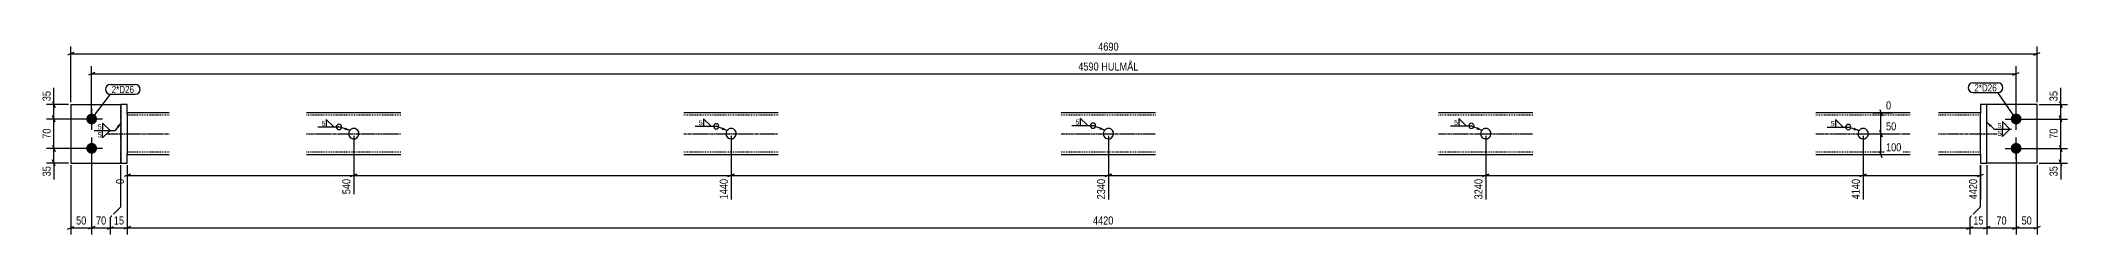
# Model space of a CAD drawing. Header units: millimetres. Extents: x 8 to 16327, y 12 to 475.
# Drawn here: x 8 to 4842, y 12 to 475 of the extents above; entities that cross this region are included whole.
import ezdxf

# ---------------------------------------------------------------- set-up
doc = ezdxf.new("R2010")
doc.units = ezdxf.units.MM
doc.linetypes.add('DXK_LINE_DOT2', pattern=[3.9198, 1.9599, -1.9599])
doc.linetypes.add('DXK_LINE_DOT3', pattern=[5.9187, 2.979, -0.9799, 0.9799, -0.9799])
for name, color, linetype in [('MÅLSÆTNING', 7, 'Continuous'), ('STÅL', 7, 'Continuous'), ('TEKST', 7, 'Continuous')]:
    doc.layers.add(name, color=color, linetype=linetype)
doc.styles.add('Arial Narrow', font='ARIALN.TTF', dxfattribs={"height": 0.2})

msp = doc.modelspace()

# ---------------------------------------------------------------- hatches: boundary and pattern name
at = {"layer": 'STÅL', "linetype": 'Continuous'}
for points in [[(129.9, 274.5, -1), (129.9, 300.5, -1)], [(4719.9, 300.5, -1), (4719.9, 274.5, -1)], [(129.9, 204.5, -1), (129.9, 230.5, -1)], [(4719.9, 230.5, -1), (4719.9, 204.5, -1)]]:
    msp.add_hatch(color=96, dxfattribs=at).paths.add_polyline_path(points)
at = {"layer": 'TEKST', "linetype": 'Continuous'}
for points in [[(189.9, 270.4), (199.9, 278.4), (194.9, 266.6)], [(734.9, 267.2), (745.9, 260.5), (733.1, 261.2)], [(1635.1, 267.6), (1645.6, 260.2), (1632.8, 261.7)], [(2535.8, 268.3), (2546.3, 260.9), (2533.5, 262.5)], [(3435.5, 268.2), (3445.8, 260.3), (3433, 262.4)], [(4334.3, 266.6), (4345.1, 259.7), (4332.3, 260.7)]]:
    msp.add_hatch(color=3, dxfattribs=at).paths.add_polyline_path(points)

# ---------------------------------------------------------------- linework, layer by layer
at = {"layer": 'MÅLSÆTNING', "color": 7, "linetype": 'Continuous'}
for p, q in [((87.4, 446), (72.4, 440)), ((79.9, 327.5), (79.9, 460.7)), ((79.9, 443), (4769.9, 443)), ((4762.4, 440), (4777.4, 446)), ((4769.9, 327.5), (4769.9, 460.7)), ((137.4, 398.4), (122.4, 392.4)), ((129.9, 292.5), (129.9, 413.2)), ((129.9, 395.4), (4719.9, 395.4)), ((4712.4, 392.4), (4727.4, 398.4)), ((4719.9, 292.5), (4719.9, 413.2)), ((74.9, 322.5), (22, 322.5)), ((36.8, 330), (42.8, 315)), ((42.8, 280), (36.8, 295)), ((42.8, 280), (36.8, 295)), ((39.8, 287.5), (39.8, 322.5)), ((4774.9, 322.5), (4842.3, 322.5)), ((4823.3, 330), (4829.3, 315)), ((4829.3, 280), (4823.3, 295)), ((4829.3, 280), (4823.3, 295)), ((4826.3, 287.5), (4826.3, 322.5)), ((124.9, 287.5), (22, 287.5)), ((124.9, 287.5), (22, 287.5)), ((39.8, 217.5), (39.8, 287.5)), ((755, 247.5), (755, 108)), ((755, 247.5), (755, 108)), ((1655, 247.5), (1655, 95.8)), ((1655, 247.5), (1655, 95.8)), ((2555, 247.5), (2555, 95.8)), ((2555, 247.5), (2555, 95.8)), ((3455, 247.5), (3455, 95.8)), ((3455, 247.5), (3455, 95.8)), ((4355, 247.5), (4355, 95.8)), ((4360, 252.5), (4437.6, 252.5)), ((4394.5, 260), (4400.5, 245)), ((4397.5, 202.5), (4397.5, 252.5)), ((4724.9, 287.5), (4842.3, 287.5)), ((4724.9, 287.5), (4842.3, 287.5)), ((4826.3, 217.5), (4826.3, 287.5)), ((124.9, 217.5), (22, 217.5)), ((36.8, 225), (42.8, 210)), ((129.9, 212.5), (129.9, 12)), ((4378.3, 202.5), (4449.8, 202.5)), ((4400.5, 195), (4394.5, 210)), ((4719.9, 212.5), (4719.9, 12)), ((4724.9, 217.5), (4842.3, 217.5)), ((4724.9, 217.5), (4842.3, 217.5)), ((4823.3, 225), (4829.3, 210)), ((4823.3, 225), (4829.3, 210)), ((4826.3, 182.5), (4826.3, 217.5)), ((74.9, 182.5), (22, 182.5)), ((42.8, 175), (36.8, 190)), ((79.9, 177.5), (79.9, 12)), ((199.9, 78), (199.9, 177.5)), ((222.4, 156), (207.4, 150)), ((214.9, 177.5), (214.9, 12)), ((214.9, 177.5), (214.9, 132.4)), ((214.9, 153), (755, 153)), ((762.5, 156), (747.5, 150)), ((747.5, 150), (762.5, 156)), ((755, 153), (1655, 153)), ((1662.5, 156), (1647.5, 150)), ((1647.5, 150), (1662.5, 156)), ((1655, 153), (2555, 153)), ((2562.5, 156), (2547.5, 150)), ((2547.5, 150), (2562.5, 156)), ((2555, 153), (3455, 153)), ((3462.5, 156), (3447.5, 150)), ((3447.5, 150), (3462.5, 156)), ((3455, 153), (4355, 153)), ((4347.5, 150), (4362.5, 156)), ((4627.4, 150), (4642.4, 156)), ((4634.9, 78), (4634.9, 177.5)), ((4634.9, 78), (4634.9, 177.5)), ((4634.9, 177.5), (4634.9, 95.8)), ((4649.9, 177.5), (4649.9, 12)), ((4769.9, 177.5), (4769.9, 12)), ((4774.9, 182.5), (4842.3, 182.5)), ((4829.3, 175), (4823.3, 190)), ((174.9, 53), (199.9, 78)), ((174.9, 12), (174.9, 53)), ((4609.9, 53), (4634.9, 78)), ((4609.9, 53), (4634.9, 78)), ((4609.9, 12), (4609.9, 53)), ((4609.9, 12), (4609.9, 53)), ((72.4, 25), (87.4, 31)), ((137.4, 31), (122.4, 25)), ((129.9, 28), (174.9, 28)), ((167.4, 25), (182.4, 31)), ((222.4, 31), (207.4, 25)), ((222.4, 31), (207.4, 25)), ((214.9, 28), (4609.9, 28)), ((4602.4, 25), (4617.4, 31)), ((4602.4, 25), (4617.4, 31)), ((4609.9, 28), (4649.9, 28)), ((4657.4, 31), (4642.4, 25)), ((4712.4, 25), (4727.4, 31)), ((4719.9, 28), (4769.9, 28)), ((4777.4, 31), (4762.4, 25))]:
    msp.add_line(p, q, dxfattribs=at)
at = {"layer": 'STÅL', "color": 2, "linetype": 'Continuous'}
for p, q in [((79.9, 322.5), (199.9, 322.5)), ((79.9, 322.5), (79.9, 182.5)), ((199.9, 322.5), (199.9, 182.5)), ((214.9, 322.5), (199.9, 322.5)), ((214.9, 300.6), (214.9, 322.5)), ((314.9, 302.5), (214.9, 302.5)), ((214.9, 300.6), (214.9, 204.3)), ((867.5, 302.5), (642.5, 302.5)), ((1767.5, 302.5), (1542.5, 302.5)), ((2667.5, 302.5), (2442.5, 302.5)), ((3567.5, 302.5), (3342.5, 302.5)), ((4467.5, 302.5), (4242.5, 302.5)), ((4634.9, 302.5), (4534.9, 302.5)), ((4649.9, 322.5), (4634.9, 322.5)), ((4634.9, 322.5), (4634.9, 300.6)), ((4634.9, 204.3), (4634.9, 300.6)), ((4769.9, 322.5), (4649.9, 322.5)), ((4649.9, 182.5), (4649.9, 322.5)), ((4769.9, 182.5), (4769.9, 322.5)), ((214.9, 182.5), (214.9, 204.3)), ((214.9, 202.5), (314.9, 202.5)), ((642.5, 202.5), (867.5, 202.5)), ((1542.5, 202.5), (1767.5, 202.5)), ((2442.5, 202.5), (2667.5, 202.5)), ((3342.5, 202.5), (3567.5, 202.5)), ((4242.5, 202.5), (4467.5, 202.5)), ((4534.9, 202.5), (4634.9, 202.5)), ((4634.9, 204.3), (4634.9, 182.5)), ((79.9, 182.5), (199.9, 182.5)), ((199.9, 182.5), (214.9, 182.5)), ((4634.9, 182.5), (4649.9, 182.5)), ((4769.9, 182.5), (4649.9, 182.5))]:
    msp.add_line(p, q, dxfattribs=at)
at = {"layer": 'STÅL', "color": 96, "linetype": 'Continuous'}
for p, q in [((129.9, 313.5), (129.9, 261.5)), ((4719.9, 261.5), (4719.9, 313.5)), ((155.9, 287.5), (103.9, 287.5)), ((129.9, 243.5), (129.9, 191.5)), ((4693.9, 287.5), (4745.9, 287.5)), ((4719.9, 191.5), (4719.9, 243.5)), ((155.9, 217.5), (103.9, 217.5)), ((4693.9, 217.5), (4745.9, 217.5))]:
    msp.add_line(p, q, dxfattribs=at)
at = {"layer": 'STÅL', "color": 7, "linetype": 'DXK_LINE_DOT2'}
for p, q in [((199.9, 182.5), (199.9, 322.5)), ((214.9, 302.5), (214.9, 301.6)), ((214.9, 300.6), (214.9, 301.6)), ((214.9, 300.6), (214.9, 204.3)), ((314.9, 296.5), (214.9, 296.5)), ((867.5, 296.5), (642.5, 296.5)), ((1767.5, 296.5), (1542.5, 296.5)), ((2667.5, 296.5), (2442.5, 296.5)), ((3567.5, 296.5), (3342.5, 296.5)), ((4467.5, 296.5), (4242.5, 296.5)), ((4634.9, 296.5), (4534.9, 296.5)), ((4634.9, 301.6), (4634.9, 302.5)), ((4634.9, 301.6), (4634.9, 300.6)), ((4634.9, 204.3), (4634.9, 300.6)), ((4649.9, 182.5), (4649.9, 322.5)), ((314.9, 208.5), (214.9, 208.5)), ((214.9, 202.5), (214.9, 204.3)), ((867.5, 208.5), (642.5, 208.5)), ((1767.5, 208.5), (1542.5, 208.5)), ((2667.5, 208.5), (2442.5, 208.5)), ((3567.5, 208.5), (3342.5, 208.5)), ((4467.5, 208.5), (4242.5, 208.5)), ((4634.9, 208.5), (4534.9, 208.5)), ((4634.9, 203.4), (4634.9, 204.3)), ((4634.9, 203.4), (4634.9, 202.5))]:
    msp.add_line(p, q, dxfattribs=at)
at = {"layer": 'STÅL', "color": 7, "linetype": 'DXK_LINE_DOT3'}
for p, q in [((164.9, 252.5), (314.9, 252.5)), ((642.5, 252.5), (867.5, 252.5)), ((755, 252.5), (755, 252.5)), ((1542.5, 252.5), (1767.5, 252.5)), ((1655, 252.5), (1655, 252.5)), ((2442.5, 252.5), (2667.5, 252.5)), ((2555, 252.5), (2555, 252.5)), ((3342.5, 252.5), (3567.5, 252.5)), ((3455, 252.5), (3455, 252.5)), ((4242.5, 252.5), (4467.5, 252.5)), ((4355, 252.5), (4355, 252.5)), ((4534.9, 252.5), (4684.9, 252.5))]:
    msp.add_line(p, q, dxfattribs=at)
at = {"layer": 'STÅL', "color": 2, "linetype": 'Continuous'}
for centre, start, end in [((755, 252.5), 60.3737, 240.3737), ((755, 252.5), 240.3737, 60.3737), ((1655, 252.5), 60.3737, 240.3737), ((1655, 252.5), 240.3737, 60.3737), ((2555, 252.5), 60.3737, 240.3737), ((2555, 252.5), 240.3737, 60.3737), ((3455, 252.5), 60.3737, 240.3737), ((3455, 252.5), 240.3737, 60.3737), ((4355, 252.5), 60.3737, 240.3737), ((4355, 252.5), 240.3737, 60.3737)]:
    msp.add_arc(centre, 12.5, start, end, dxfattribs=at)
at = {"layer": 'TEKST', "color": 3, "linetype": 'Continuous'}
for p, q in [((199.9, 278.4), (186, 260.1)), ((745.9, 260.5), (719.7, 268.6)), ((1645.6, 260.2), (1619.5, 270.1)), ((2546.3, 260.9), (2518.1, 271.7)), ((3445.8, 260.3), (3420.8, 271.1)), ((4345.1, 259.7), (4319.5, 268.3))]:
    msp.add_line(p, q, dxfattribs=at)
for centre, start, end in [((719.7, 268.6), 90, 270), ((719.7, 268.6), 270, 90), ((1619.5, 270.1), 90, 270), ((1619.5, 270.1), 270, 90), ((2518.1, 271.7), 90, 270), ((2518.1, 271.7), 270, 90), ((3420.8, 271.1), 90, 270), ((3420.8, 271.1), 270, 90), ((4319.5, 268.3), 90, 270), ((4319.5, 268.3), 270, 90)]:
    msp.add_arc(centre, 6.25, start, end, dxfattribs=at)

# ---------------------------------------------------------------- wipeouts: each hides what was drawn before it
at = {"color": 0}
for points in [[(231, 349.5), (231, 367), (177.7, 367), (177.7, 349.5)], [(4673.6, 353.5), (4673.6, 371), (4620.3, 371), (4620.3, 353.5)]]:
    msp.add_wipeout(points, dxfattribs=at).dxf.layer = 'TEKST'

# ---------------------------------------------------------------- next in the draw order: wipeouts: each hides what was drawn before it
for points, layer in [([(2583.3, 446.8), (2583.3, 474.7), (2526.6, 474.7), (2526.6, 446.8)], 'MÅLSÆTNING'), ([(36, 358.3), (8, 358.3), (8, 326), (36, 326)], 'MÅLSÆTNING'), ([(4822.6, 358.3), (4794.6, 358.3), (4794.6, 326), (4822.6, 326)], 'MÅLSÆTNING'), ([(36, 268.7), (8, 268.7), (8, 236.3), (36, 236.3)], 'MÅLSÆTNING'), ([(4822.6, 268.7), (4794.6, 268.7), (4794.6, 236.3), (4822.6, 236.3)], 'MÅLSÆTNING'), ([(4822.6, 179), (4794.6, 179), (4794.6, 146.6), (4822.6, 146.6)], 'MÅLSÆTNING'), ([(168.6, 31.8), (168.6, 59.8), (136.3, 59.8), (136.3, 31.8)], 'MÅLSÆTNING'), ([(2570.8, 31.8), (2570.8, 59.8), (2514.1, 59.8), (2514.1, 31.8)], 'MÅLSÆTNING'), ([(4646.1, 31.8), (4646.1, 59.8), (4613.8, 59.8), (4613.8, 31.8)], 'MÅLSÆTNING'), ([(4761.1, 31.8), (4761.1, 59.8), (4728.8, 59.8), (4728.8, 31.8)], 'MÅLSÆTNING'), ([(231, 349.5), (231, 367), (177.7, 367), (177.7, 349.5)], 'TEKST'), ([(4673.6, 353.5), (4673.6, 371), (4620.3, 371), (4620.3, 353.5)], 'TEKST'), ([(687, 270.1), (687, 284.6), (677.4, 284.6), (677.4, 270.1)], 'TEKST'), ([(1586.7, 271.6), (1586.7, 286.1), (1577.1, 286.1), (1577.1, 271.6)], 'TEKST'), ([(2485.3, 273.2), (2485.3, 287.7), (2475.7, 287.7), (2475.7, 273.2)], 'TEKST'), ([(3388.1, 272.6), (3388.1, 287.1), (3378.5, 287.1), (3378.5, 272.6)], 'TEKST'), ([(4286.8, 269.8), (4286.8, 284.3), (4277.2, 284.3), (4277.2, 269.8)], 'TEKST')]:
    msp.add_wipeout(points, dxfattribs=at).dxf.layer = layer
at = {"color": 0, "linetype": 'Continuous'}
for points in [[(4438, 256.5), (4438, 284.5), (4405.6, 284.5), (4405.6, 256.5)], [(210.9, 148.5), (182.9, 148.5), (182.9, 128.4), (210.9, 128.4)], [(751, 148.5), (723, 148.5), (723, 104), (751, 104)], [(1651, 148.5), (1623, 148.5), (1623, 91.8), (1651, 91.8)], [(2551, 148.5), (2523, 148.5), (2523, 91.8), (2551, 91.8)], [(3451, 148.5), (3423, 148.5), (3423, 91.8), (3451, 91.8)], [(4351, 148.5), (4323, 148.5), (4323, 91.8), (4351, 91.8)]]:
    msp.add_wipeout(points, dxfattribs=at).dxf.layer = 'MÅLSÆTNING'

# ---------------------------------------------------------------- next in the draw order: linework, layer by layer
at = {"layer": 'MÅLSÆTNING', "color": 7, "linetype": 'Continuous'}
for p, q in [((39.8, 322.5), (39.8, 361.8)), ((39.8, 322.5), (39.8, 361.8)), ((4826.3, 322.5), (4826.3, 361.8)), ((4826.3, 322.5), (4826.3, 361.8)), ((4378, 302.5), (4425.4, 302.5)), ((4394.5, 310), (4400.5, 295)), ((4355, 247.5), (4355, 95.8)), ((124.9, 217.5), (22, 217.5)), ((36.8, 225), (42.8, 210)), ((39.8, 182.5), (39.8, 217.5)), ((129.9, 212.5), (129.9, 12)), ((4719.9, 212.5), (4719.9, 12)), ((199.9, 78), (199.9, 177.5)), ((214.9, 177.5), (214.9, 12)), ((4362.5, 156), (4347.5, 150)), ((4355, 153), (4634.9, 153)), ((4649.9, 177.5), (4649.9, 12)), ((4826.3, 182.5), (4826.3, 143.1)), ((4826.3, 182.5), (4826.3, 143.1)), ((174.9, 53), (199.9, 78)), ((174.9, 12), (174.9, 53)), ((79.9, 28), (129.9, 28)), ((137.4, 31), (122.4, 25)), ((167.4, 25), (182.4, 31)), ((174.9, 28), (214.9, 28)), ((4657.4, 31), (4642.4, 25)), ((4649.9, 28), (4719.9, 28)), ((4712.4, 25), (4727.4, 31))]:
    msp.add_line(p, q, dxfattribs=at)
at = {"layer": 'TEKST', "color": 7, "linetype": 'Continuous'}
for p, q in [((129.9, 287.5), (174.7, 346.5)), ((174.7, 370), (234, 370)), ((174.7, 346.5), (234, 346.5)), ((4617.3, 374), (4676.6, 374)), ((4617.3, 350.5), (4676.6, 350.5)), ((4719.9, 287.5), (4676.6, 350.5))]:
    msp.add_line(p, q, dxfattribs=at)
at = {"layer": 'TEKST', "color": 3, "linetype": 'Continuous'}
for p, q in [((669.6, 268.6), (719.7, 268.6)), ((707.4, 268.6), (689.5, 286.4)), ((689.5, 286.4), (689.5, 268.6)), ((689.5, 268.6), (707.4, 268.6)), ((1569.4, 270.1), (1619.5, 270.1)), ((1607.2, 270.1), (1589.3, 288)), ((1589.3, 288), (1589.3, 270.1)), ((1589.3, 270.1), (1607.2, 270.1)), ((2467.9, 271.7), (2518.1, 271.7)), ((2505.7, 271.7), (2487.9, 289.5)), ((2487.9, 289.5), (2487.9, 271.7)), ((2487.9, 271.7), (2505.7, 271.7)), ((3370.7, 271.1), (3420.8, 271.1)), ((3408.5, 271.1), (3390.7, 289)), ((3390.7, 289), (3390.7, 271.1)), ((3390.7, 271.1), (3408.5, 271.1)), ((4269.4, 268.3), (4319.5, 268.3)), ((4307.2, 268.3), (4289.3, 286.1)), ((4289.3, 286.1), (4289.3, 268.3)), ((4289.3, 268.3), (4307.2, 268.3))]:
    msp.add_line(p, q, dxfattribs=at)
at = {"layer": 'TEKST', "color": 7, "linetype": 'Continuous'}
for centre, start, end in [((174.7, 358.2), 90, 270), ((234, 358.2), 270, 90), ((4617.3, 362.2), 90, 270), ((4676.6, 362.2), 270, 90)]:
    msp.add_arc(centre, 11.7, start, end, dxfattribs=at)

# ---------------------------------------------------------------- next in the draw order: texts
at = {"layer": 'MÅLSÆTNING', "color": 3, "style": 'Arial Narrow'}
for s, p in [('4690', (2530.6, 450.7)), ('70', (140.3, 35.8)), ('4420', (2518.1, 35.8)), ('15', (4617.8, 35.8)), ('50', (4732.8, 35.8))]:
    msp.add_text(s, height=19.09, dxfattribs=at).set_placement(p)
for s, p in [('35', (32, 330)), ('35', (4818.6, 330)), ('70', (32, 240.3)), ('70', (4818.6, 240.3)), ('35', (4818.6, 150.6))]:
    msp.add_text(s, height=19.09, rotation=90.0002, dxfattribs=at).set_placement(p)
at = {"layer": 'MÅLSÆTNING', "color": 3, "linetype": 'Continuous', "style": 'Arial Narrow'}
msp.add_text('50', height=19.09, dxfattribs=at).set_placement((4409.6, 260.5))
for s, height, p in [('0', 19.1, (206.9, 132.4)), ('540', 19.09, (747, 108)), ('1440', 19.09, (1647, 95.8)), ('2340', 19.09, (2547, 95.8)), ('3240', 19.09, (3447, 95.8)), ('4140', 19.09, (4347, 95.8))]:
    msp.add_text(s, height=height, rotation=90.0002, dxfattribs=at).set_placement(p)
at = {"layer": 'TEKST', "color": 3, "style": 'Arial Narrow'}
for s, height, p in [('2*D26', 16.7, (177.7, 349.5)), ('2*D26', 16.7, (4620.3, 353.5)), ('5', 11.9, (678.4, 271.1)), ('5', 11.9, (1578.1, 272.6)), ('5', 11.9, (2476.7, 274.2)), ('5', 11.9, (3379.5, 273.6)), ('5', 11.9, (4278.2, 270.8))]:
    msp.add_text(s, height=height, dxfattribs=at).set_placement(p)

# ---------------------------------------------------------------- next in the draw order: wipeouts: each hides what was drawn before it
at = {"color": 0, "linetype": 'Continuous'}
msp.add_wipeout([(4450.2, 206.5), (4450.2, 234.5), (4405.6, 234.5), (4405.6, 206.5)], dxfattribs=at).dxf.layer = 'MÅLSÆTNING'

# ---------------------------------------------------------------- next in the draw order: linework, layer by layer
at = {"layer": 'MÅLSÆTNING', "color": 7, "linetype": 'Continuous'}
for p, q in [((4397.5, 252.5), (4397.5, 302.5)), ((4360, 252.5), (4437.6, 252.5)), ((4400.5, 245), (4394.5, 260))]:
    msp.add_line(p, q, dxfattribs=at)

# ---------------------------------------------------------------- next in the draw order: texts
at = {"layer": 'MÅLSÆTNING', "color": 3, "linetype": 'Continuous', "style": 'Arial Narrow'}
msp.add_text('100', height=19.09, dxfattribs=at).set_placement((4409.6, 210.5))

# ---------------------------------------------------------------- next in the draw order: wipeouts: each hides what was drawn before it
at = {"color": 0}
for points, layer in [([(2630.8, 399.2), (2630.8, 427.2), (2479.1, 427.2), (2479.1, 399.2)], 'MÅLSÆTNING'), ([(36, 179), (8, 179), (8, 146.6), (36, 146.6)], 'MÅLSÆTNING'), ([(121.1, 31.8), (121.1, 59.8), (88.8, 59.8), (88.8, 31.8)], 'MÅLSÆTNING'), ([(211.1, 31.8), (211.1, 59.8), (178.8, 59.8), (178.8, 31.8)], 'MÅLSÆTNING'), ([(4701.1, 31.8), (4701.1, 59.8), (4668.8, 59.8), (4668.8, 31.8)], 'MÅLSÆTNING'), ([(153.3, 261.6), (153.3, 276.1), (143.6, 276.1), (143.6, 261.6)], 'TEKST'), ([(4684.8, 264.8), (4684.8, 279.3), (4675.1, 279.3), (4675.1, 264.8)], 'TEKST')]:
    msp.add_wipeout(points, dxfattribs=at).dxf.layer = layer
at = {"color": 0, "linetype": 'Continuous'}
msp.add_wipeout([(4630.9, 148.5), (4602.9, 148.5), (4602.9, 91.8), (4630.9, 91.8)], dxfattribs=at).dxf.layer = 'MÅLSÆTNING'

# ---------------------------------------------------------------- next in the draw order: linework, layer by layer
at = {"layer": 'MÅLSÆTNING', "color": 7, "linetype": 'Continuous'}
msp.add_line((39.8, 182.5), (39.8, 143.1), dxfattribs=at)
msp.add_line((39.8, 182.5), (39.8, 143.1), dxfattribs=at)
at = {"layer": 'TEKST', "color": 3, "linetype": 'Continuous'}
for p, q in [((173.7, 260.1), (155.8, 277.9)), ((155.8, 277.9), (155.8, 260.1)), ((155.8, 260.1), (173.7, 260.1)), ((4705.2, 263.3), (4687.3, 281.2)), ((4687.3, 281.2), (4687.3, 263.3)), ((4687.3, 263.3), (4705.2, 263.3))]:
    msp.add_line(p, q, dxfattribs=at)

# ---------------------------------------------------------------- next in the draw order: texts
at = {"layer": 'MÅLSÆTNING', "color": 3, "style": 'Arial Narrow'}
for s, height, p in [('4590 HULMÅL', 19.089, (2483.1, 403.2)), ('50', 19.09, (92.8, 35.8)), ('15', 19.09, (182.8, 35.8)), ('70', 19.09, (4672.8, 35.8))]:
    msp.add_text(s, height=height, dxfattribs=at).set_placement(p)
msp.add_text('35', height=19.09, rotation=90.0002, dxfattribs=at).set_placement((32, 150.6))
at = {"layer": 'MÅLSÆTNING', "color": 3, "linetype": 'Continuous', "style": 'Arial Narrow'}
msp.add_text('4420', height=19.09, rotation=90.0002, dxfattribs=at).set_placement((4626.9, 95.8))

# ---------------------------------------------------------------- next in the draw order: wipeouts: each hides what was drawn before it
at = {"color": 0, "linetype": 'Continuous'}
msp.add_wipeout([(4425.8, 306.5), (4425.8, 334.5), (4405.6, 334.5), (4405.6, 306.5)], dxfattribs=at).dxf.layer = 'MÅLSÆTNING'

# ---------------------------------------------------------------- next in the draw order: texts
at = {"layer": 'MÅLSÆTNING', "color": 3, "linetype": 'Continuous', "style": 'Arial Narrow'}
msp.add_text('0', height=19.1, dxfattribs=at).set_placement((4409.6, 310.5))

# ---------------------------------------------------------------- next in the draw order: wipeouts: each hides what was drawn before it
at = {"color": 0, "linetype": 'Continuous'}
for points in [[(153.3, 242.8), (153.3, 257.3), (143.6, 257.3), (143.6, 242.8)], [(4684.8, 246.1), (4684.8, 260.6), (4675.1, 260.6), (4675.1, 246.1)]]:
    msp.add_wipeout(points, dxfattribs=at).dxf.layer = 'TEKST'

# ---------------------------------------------------------------- next in the draw order: hatches: boundary and pattern name
at = {"layer": 'TEKST', "linetype": 'Continuous'}
msp.add_hatch(color=3, dxfattribs=at).paths.add_polyline_path([(4657, 268.8), (4649.9, 279.6), (4661.2, 273.3)])

# ---------------------------------------------------------------- next in the draw order: linework, layer by layer
at = {"layer": 'TEKST', "color": 3, "linetype": 'Continuous'}
for p, q in [((135.9, 260.1), (186, 260.1)), ((155.8, 260.1), (173.7, 260.1)), ((173.7, 260.1), (155.8, 242.2)), ((155.8, 242.2), (155.8, 260.1)), ((4649.9, 279.6), (4667.4, 263.3)), ((4667.4, 263.3), (4708.8, 263.3)), ((4687.3, 263.3), (4705.2, 263.3)), ((4705.2, 263.3), (4687.3, 245.5)), ((4687.3, 245.5), (4687.3, 263.3))]:
    msp.add_line(p, q, dxfattribs=at)

# ---------------------------------------------------------------- next in the draw order: texts
at = {"layer": 'TEKST', "color": 3, "style": 'Arial Narrow'}
for p in [(144.6, 262.6), (4676.1, 265.8)]:
    msp.add_text('5', height=11.9, dxfattribs=at).set_placement(p)
at = {"layer": 'TEKST', "color": 3, "linetype": 'Continuous', "style": 'Arial Narrow'}
for p in [(144.6, 243.8), (4676.1, 247.1)]:
    msp.add_text('5', height=11.9, dxfattribs=at).set_placement(p)

doc.saveas('drawing.dxf')
